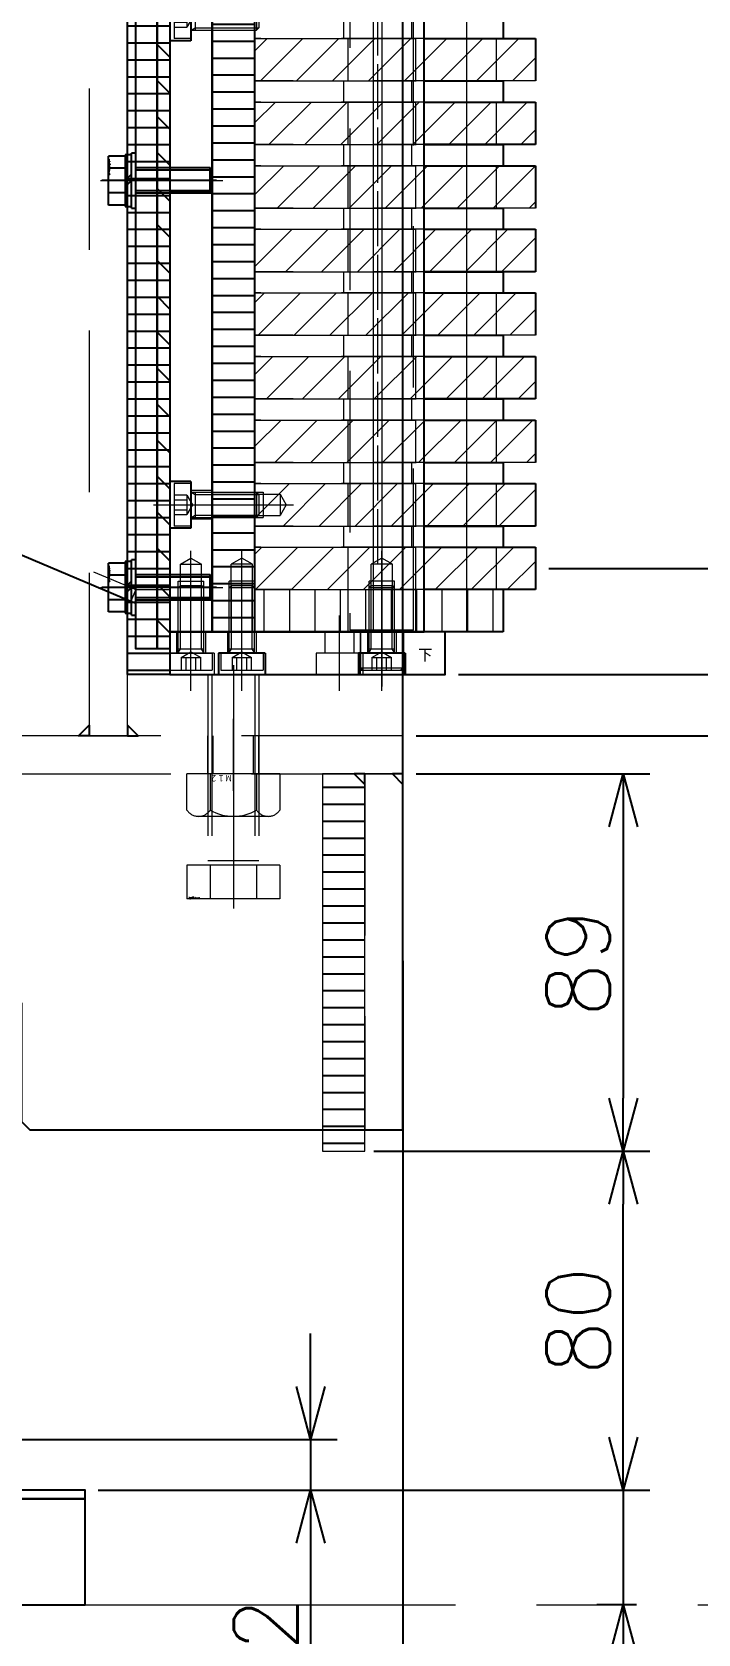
# Model space of a CAD drawing. Header units: millimetres. Extents: x -16130 to 36813, y -8099 to 27484.
# Drawn here: x 16861.9 to 17019, y 18699.3 to 19077.3 of the extents above; entities that cross this region are included whole.
import ezdxf

# ---------------------------------------------------------------- set-up
doc = ezdxf.new("R2010")
doc.units = ezdxf.units.MM
doc.header["$LTSCALE"] = 6
doc.header["$PDMODE"] = 99
doc.header["$PDSIZE"] = 1
for name, pattern in [('CENTER2', [28.575, 19.05, -3.175, 3.175, -3.175]), ('HIDDEN', [9.525, 6.35, -3.175]), ('PHANTOM2', [31.75, 15.875, -3.175, 3.175, -3.175, 3.175, -3.175])]:
    doc.linetypes.add(name, pattern=pattern)
for name, color, linetype, lineweight in [('04_HIDDEN', 2, 'HIDDEN', 13), ('05_CENTER', 4, 'CENTER2', 13), ('06_PHANTOM', 2, 'PHANTOM2', 13), ('08_DIM', 3, 'Continuous', 13)]:
    doc.layers.add(name, color=color, linetype=linetype, lineweight=lineweight)
doc.layers.add('10_DRAFT', color=8, linetype='Continuous', lineweight=0, plot=False)
doc.styles.add('KANJI0', font='txt.shx', dxfattribs={"width": 0.9, "height": 30, "bigfont": 'bigfont'})
doc.styles.add('KSS_TXT', font='txt.shx', dxfattribs={"bigfont": 'extfont2.shx'})
doc.styles.add('KSS_TXT_L', font='txt.shx', dxfattribs={"height": 3, "bigfont": 'extfont2.shx'})
doc.dimstyles.new('KSS_DIM', dxfattribs={"dimtxt": 3, "dimasz": 2.5, "dimexe": 1.25, "dimexo": 0.625, "dimtad": 1, "dimdsep": 46, "dimtxsty": 'KSS_TXT', "dimblk": 'OPEN30', "dimcen": 0, "dimazin": 2, "dimtfac": 0.75, "dimtmove": 0, "dimatfit": 3, "dimldrblk": 'OPEN30', "dimfxl": 1, "dimtolj": 1, "dimarcsym": 0})

# ---------------------------------------------------------------- blocks, each defined once
blk = doc.blocks.new('A$C60976C3F_1_1')
at = {"color": 0}
for p, q in [((-50.5, 5), (-50.5, 10)), ((-39.5, 5), (-39.5, 10)), ((-17.5, 5), (-17.5, 10)), ((-6.5, 5), (-6.5, 10)), ((-50.5, 5), (-39.5, 5)), ((-17.5, 5), (-6.5, 5))]:
    blk.add_line(p, q, dxfattribs=at)
blk.add_lwpolyline([(5, 10), (-60, 10), (-60, 0), (5, 0)], close=True, dxfattribs=at)
at = {"layer": '04_HIDDEN', "color": 9}
for p, q in [((-50.1, 0), (-50.1, 10)), ((-39.9, 0), (-39.9, 10))]:
    blk.add_line(p, q, dxfattribs=at)
at = {"layer": '04_HIDDEN'}
for p, q in [((-5.5, 5), (-5.5, 10)), ((-48.4, 0), (-48.4, 5)), ((-41.6, 0), (-41.6, 5)), ((-15.4, 0), (-15.4, 5)), ((-8.6, 0), (-8.6, 5)), ((-5.5, 5), (5, 5)), ((-3.4, 0), (-3.4, 5)), ((3.4, 0), (3.4, 5))]:
    blk.add_line(p, q, dxfattribs=at)
at = {"layer": '05_CENTER'}
for p, q in [((-45, 13.86), (-45, -3.86)), ((-12, 13.86), (-12, -3.86)), ((0, 13.86), (0, -3.86))]:
    blk.add_line(p, q, dxfattribs=at)
at = {"layer": '10_DRAFT'}
for p, q in [((-35, 13.86), (-35, -3.86)), ((-40.5, 5), (-40.5, 10)), ((-29.5, 5), (-29.5, 10)), ((-40.5, 5), (-29.5, 5)), ((-38.4, 0), (-38.4, 5)), ((-31.6, 0), (-31.6, 5))]:
    blk.add_line(p, q, dxfattribs=at)
at = {"layer": '10_DRAFT', "style": 'KSS_TXT'}
blk.add_text('下', height=3, rotation=180, dxfattribs=at).set_placement((-53.62, 7))
blk = doc.blocks.new('A$C5D937532_1_1')
at = {"color": 0}
blk.add_lwpolyline([(-43, -405), (7, -405), (7, 0), (-43, 0)], close=True, dxfattribs=at)
at = {"layer": '04_HIDDEN'}
for p, q in [((-43, -372), (-31, -372)), ((-43, -372.5), (-27, -372.5)), ((-31, -372), (-31, -378)), ((-27, -372.5), (-25.56, -375)), ((-27, -372.5), (-27, -377.5)), ((-43, -377.5), (-27, -377.5)), ((-25.56, -375), (-27, -377.5)), ((-43, -378), (-31, -378)), ((-36, -387.56), (-38.5, -389)), ((-38.5, -405), (-38.5, -389)), ((-33.5, -389), (-38.5, -389)), ((-33.5, -389), (-36, -387.56)), ((-33.5, -405), (-33.5, -389)), ((-3, -387.56), (-5.5, -389)), ((-5.5, -405), (-5.5, -389)), ((-0.5, -389), (-5.5, -389)), ((-0.5, -389), (-3, -387.56)), ((-0.5, -405), (-0.5, -389)), ((-33, -393), (-39, -393)), ((-39, -405), (-39, -393)), ((-33, -405), (-33, -393)), ((0, -393), (-6, -393)), ((-6, -405), (-6, -393)), ((0, -405), (0, -393))]:
    blk.add_line(p, q, dxfattribs=at)
at = {"layer": '05_CENTER'}
for p, q in [((-45.19, -375), (-23.82, -375)), ((-36, -407.19), (-36, -385.82)), ((-3, -407.19), (-3, -385.82))]:
    blk.add_line(p, q, dxfattribs=at)
blk = doc.blocks.new('A$C42137086_1_1')
at = {"color": 0}
for p, q in [((0, -254.5), (0, -265.5)), ((0, -265.5), (-5, -265.5)), ((0, -369.5), (-5, -369.5)), ((0, -369.5), (0, -380.5)), ((0, -380.5), (-5, -380.5))]:
    blk.add_line(p, q, dxfattribs=at)
blk.add_lwpolyline([(-5, -405), (5, -405), (5, 0), (-5, 0)], close=True, dxfattribs=at)
at = {"layer": '04_HIDDEN', "color": 9}
for p, q in [((-5, -295.5), (5, -295.5)), ((-5, -296), (5, -296)), ((-5, -301), (5, -301)), ((-5, -301.5), (5, -301.5)), ((-5, -391.5), (5, -391.5)), ((-5, -392), (5, -392)), ((-5, -397), (5, -397)), ((-5, -397.5), (5, -397.5))]:
    blk.add_line(p, q, dxfattribs=at)
at = {"layer": '04_HIDDEN'}
for p, q in [((5, -371.6), (0, -371.6)), ((5, -378.4), (0, -378.4)), ((-2.5, -389), (0, -387.56)), ((-2.5, -405), (-2.5, -389)), ((-2.5, -389), (2.5, -389)), ((0, -387.56), (2.5, -389)), ((2.5, -405), (2.5, -389)), ((-3, -393), (3, -393)), ((-3, -405), (-3, -393)), ((3, -405), (3, -393))]:
    blk.add_line(p, q, dxfattribs=at)
at = {"layer": '05_CENTER', "color": 9}
for p, q in [((-7.5, -298.5), (7.5, -298.5)), ((-7.5, -394.5), (7.5, -394.5))]:
    blk.add_line(p, q, dxfattribs=at)
at = {"layer": '05_CENTER'}
for p, q in [((-8.86, -375), (8.86, -375)), ((0, -407.19), (0, -385.82))]:
    blk.add_line(p, q, dxfattribs=at)
blk = doc.blocks.new('A$C63852907_1_1_1')
at = {"color": 0}
for p, q in [((-7.5, -404.5), (7.5, -404.5)), ((-5, -405), (-5, -413.5)), ((5, -413.5), (5, -405)), ((-4.5, -414), (-5, -413.5)), ((-5, -413.5), (5, -413.5)), ((-4.5, -414), (4.5, -414)), ((4.5, -414), (5, -413.5))]:
    blk.add_line(p, q, dxfattribs=at)
blk.add_lwpolyline([(-7, -405), (7, -405), (7.5, -404.5), (7.5, -0.5), (7, 0), (-7, 0), (-7.5, -0.5), (-7.5, -404.5)], close=True, dxfattribs=at)
at = {"layer": '05_CENTER'}
blk.add_line((0, 12.86), (0, -417.86), dxfattribs=at)
blk = doc.blocks.new('CBS6-16b_1_1_1')
at = {"color": 0}
for p, q in [((-4, 5), (-4, -5)), ((0, 5), (-4, 5)), ((0, 5), (0, -5)), ((0, 3), (15.46, 3)), ((0.06, 3), (1, 2.46)), ((1, 3), (1, -3)), ((1, 2.46), (16, 2.46)), ((15.46, 3), (15.46, -3)), ((15.46, 3), (16, 2.46)), ((16, 2.46), (16, -2.46)), ((0, -3), (15.46, -3)), ((0.06, -3), (1, -2.46)), ((1, -2.46), (16, -2.46)), ((15.46, -3), (16, -2.46)), ((0, -5), (-4, -5))]:
    blk.add_line(p, q, dxfattribs=at)
at = {"layer": '04_HIDDEN', "color": 0}
for p, q in [((-1, 2.31), (-4, 2.31)), ((-4, 1.15), (-1, 1.15)), ((-1, 2.31), (0.33, 0)), ((-1, 2.31), (-1, -2.31)), ((-4, -1.15), (-1, -1.15)), ((-4, -2.31), (-1, -2.31)), ((0.33, 0), (-1, -2.31))]:
    blk.add_line(p, q, dxfattribs=at)
at = {"layer": '05_CENTER', "color": 0}
blk.add_line((-4.82, 0), (16.83, 0), dxfattribs=at)
blk = doc.blocks.new('A$C0825307D_1_1')
for name, p in [('A$C42137086_1_1', (5, 202.5)), ('A$C5D937532_1_1', (53, 202.5))]:
    blk.add_blockref(name, p)
at = {"rotation": 180}
blk.add_blockref('A$C60976C3F_1_1', (5, -202.5), dxfattribs=at)
at = {"layer": '04_HIDDEN'}
blk.add_blockref('A$C63852907_1_1_1', (50, 202.5), dxfattribs=at)
at = {"layer": '04_HIDDEN', "color": 4}
for p in [(5, -57.5), (5, -172.5)]:
    blk.add_blockref('CBS6-16b_1_1_1', p, dxfattribs=at)
at = {"layer": '04_HIDDEN', "color": 4, "rotation": 90}
for p in [(5, -207.5), (17, -207.5), (50, -207.5)]:
    blk.add_blockref('CBS6-16b_1_1_1', p, dxfattribs=at)
blk = doc.blocks.new('A$C75237A7E_1_1')
h = blk.add_hatch()
h.set_pattern_fill('_USER', color=3, scale=6, angle=90, pattern_type=0)
h.set_pattern_definition([(90, (-9729.3424, -24487.993), (-6, 4e-16), [])])
h.paths.add_polyline_path([(29.63, 10), (21, 10), (21, 0), (29.63, 0)])
h.paths.add_polyline_path([(21, 10), (8, 10), (8, 0), (21, 0)])
h.paths.add_polyline_path([(8, 10), (0, 10), (0, 0), (8, 0)])
h.paths.add_polyline_path([(0, 10), (-1, 10), (-1, 0), (0, 0)])
h.paths.add_polyline_path([(-1, 10), (-8, 10), (-8, 0), (-1, 0)])
h.paths.add_polyline_path([(-8, 10), (-29, 10), (-29, 0), (-8, 0)])
at = {"color": 0}
blk.add_line((21, 10), (21, 0), dxfattribs=at)
blk.add_lwpolyline([(-29, 10), (29.63, 10), (29.63, 0), (-29, 0)], close=True, dxfattribs=at)
at = {"layer": '04_HIDDEN'}
for p, q in [((-7, 10), (-7, 0)), ((9, 10), (9, 0))]:
    blk.add_line(p, q, dxfattribs=at)
at = {"layer": '04_HIDDEN', "color": 9}
blk.add_line((-1, 10), (-1, 0), dxfattribs=at)
at = {"layer": '05_CENTER'}
blk.add_line((1, 15), (1, -5), dxfattribs=at)
blk = doc.blocks.new('A$C43D50A63_1_1')
h = blk.add_hatch()
h.set_pattern_fill('_USER', color=3, scale=6, angle=45, pattern_type=0)
h.set_pattern_definition([(45, (-8147.3205, -26429.961), (-4.2426407, 4.2426407), [])])
h.paths.add_polyline_path([(-8, 10), (-29, 10), (-29, 0), (-8, 0)])
h.paths.add_polyline_path([(-1, 10), (-8, 10), (-8, 0), (-1, 0)])
h.paths.add_polyline_path([(0, 10), (-1, 10), (-1, 0), (0, 0)])
h.paths.add_polyline_path([(8, 10), (0, 10), (0, 0), (8, 0)])
h.paths.add_polyline_path([(21, 10), (8, 10), (8, 0), (21, 0)])
h.paths.add_polyline_path([(29.23, 10), (21, 10), (21, 0), (29.23, 0)])
h.paths.add_polyline_path([(37.26, 10), (29.23, 10), (29.23, 0), (37.26, 0)])
at = {"color": 0}
blk.add_line((21, 10), (21, 0), dxfattribs=at)
blk.add_lwpolyline([(-29, 10), (37.26, 10), (37.26, 0), (-29, 0)], close=True, dxfattribs=at)
at = {"layer": '04_HIDDEN'}
for p, q in [((-7, 10), (-7, 0)), ((9, 10), (9, 0))]:
    blk.add_line(p, q, dxfattribs=at)
at = {"layer": '04_HIDDEN', "color": 9}
for p, q in [((-1, 10), (-1, 0)), ((28, 10), (28, 0))]:
    blk.add_line(p, q, dxfattribs=at)
at = {"layer": '05_CENTER'}
blk.add_line((1, 15.5), (1, -5.5), dxfattribs=at)
blk = doc.blocks.new('A$C4F4128C7_1_1')
at = {"color": 0}
blk.add_line((21, 5), (21, 0), dxfattribs=at)
blk.add_lwpolyline([(-29, 5), (29.63, 5), (29.63, 0), (-29, 0)], close=True, dxfattribs=at)
at = {"layer": '04_HIDDEN'}
for p, q in [((-8, 5), (-8, 0)), ((8, 5), (8, 0))]:
    blk.add_line(p, q, dxfattribs=at)
at = {"layer": '04_HIDDEN', "color": 9}
blk.add_line((-1, 5), (-1, 0), dxfattribs=at)
at = {"layer": '05_CENTER'}
blk.add_line((0, 9), (0, -4), dxfattribs=at)
blk = doc.blocks.new('A$C574158FF_1_1_1')
h = blk.add_hatch()
h.set_pattern_fill('_USER', color=3, scale=4, pattern_type=0)
h.set_pattern_definition([(0, (112.774, 139.052), (0, 4), [])])
h.paths.add_polyline_path([(10, 0), (0, 0), (0, -405), (10, -405)])
at = {"color": 3}
blk.add_lwpolyline([(10, 0), (0, 0), (0, -405), (10, -405)], close=True, dxfattribs=at)
blk = doc.blocks.new('A$C2D3A72E1_1_1')
for p, q in [((68.63, -57.5), (68.63, -62.5)), ((50, -62.5), (76.26, -62.5)), ((76.26, -62.5), (76.26, -72.5)), ((50, -72.5), (68.63, -72.5)), ((68.63, -72.5), (68.63, -77.5)), ((50, -77.5), (76.26, -77.5)), ((76.26, -77.5), (76.26, -87.5)), ((50, -87.5), (68.63, -87.5)), ((76.26, -87.5), (50, -87.5)), ((68.63, -87.5), (68.63, -92.5)), ((50, -92.5), (76.26, -92.5)), ((76.26, -92.5), (76.26, -102.5)), ((50, -102.5), (68.63, -102.5)), ((68.63, -102.5), (68.63, -107.5)), ((50, -107.5), (76.26, -107.5)), ((76.26, -107.5), (76.26, -117.5)), ((50, -117.5), (68.63, -117.5)), ((76.26, -117.5), (50, -117.5)), ((68.63, -117.5), (68.63, -122.5)), ((50, -122.5), (76.26, -122.5)), ((76.26, -122.5), (76.26, -132.5)), ((50, -132.5), (68.63, -132.5)), ((68.63, -132.5), (68.63, -137.5)), ((50, -137.5), (76.26, -137.5)), ((76.26, -137.5), (76.26, -147.5)), ((50, -147.5), (68.63, -147.5)), ((76.26, -147.5), (50, -147.5)), ((68.63, -147.5), (68.63, -152.5)), ((50, -152.5), (76.26, -152.5)), ((76.26, -152.5), (76.26, -162.5)), ((50, -162.5), (68.63, -162.5)), ((68.63, -162.5), (68.63, -167.5)), ((50, -167.5), (76.26, -167.5)), ((76.26, -167.5), (76.26, -177.5)), ((50, -177.5), (68.63, -177.5)), ((76.26, -177.5), (50, -177.5)), ((68.63, -177.5), (68.63, -182.5)), ((50, -182.5), (76.26, -182.5)), ((76.26, -182.5), (76.26, -192.5)), ((76.26, -192.5), (50, -192.5)), ((68.63, -192.5), (68.63, -202.5)), ((68.63, -202.5), (50, -202.5))]:
    blk.add_line(p, q)
at = {"xscale": -1}
blk.add_blockref('A$C574158FF_1_1_1', (10, 202.5), dxfattribs=at)
at = {"layer": '04_HIDDEN'}
for name, p in [('A$C43D50A63_1_1', (39, -57.5)), ('A$C4F4128C7_1_1', (39, -62.5)), ('A$C43D50A63_1_1', (39, -72.5)), ('A$C4F4128C7_1_1', (39, -77.5)), ('A$C43D50A63_1_1', (39, -87.5)), ('A$C4F4128C7_1_1', (39, -92.5)), ('A$C43D50A63_1_1', (39, -102.5)), ('A$C4F4128C7_1_1', (39, -107.5)), ('A$C43D50A63_1_1', (39, -117.5)), ('A$C4F4128C7_1_1', (39, -122.5)), ('A$C43D50A63_1_1', (39, -132.5)), ('A$C4F4128C7_1_1', (39, -137.5)), ('A$C43D50A63_1_1', (39, -147.5)), ('A$C4F4128C7_1_1', (39, -152.5)), ('A$C43D50A63_1_1', (39, -162.5)), ('A$C4F4128C7_1_1', (39, -167.5)), ('A$C43D50A63_1_1', (39, -177.5)), ('A$C4F4128C7_1_1', (39, -182.5)), ('A$C43D50A63_1_1', (39, -192.5)), ('A$C75237A7E_1_1', (39, -202.5))]:
    blk.add_blockref(name, p, dxfattribs=at)
blk = doc.blocks.new('A$C7E6C0F0D_1_1')
for name, p in [('A$C0825307D_1_1', (0, 0)), ('A$C2D3A72E1_1_1', (10, 0))]:
    blk.add_blockref(name, p)
blk = doc.blocks.new('A$C21800152_1_1')
blk.add_lwpolyline([(-45, -2292), (-45, -2320), (-47, -2322), (-135, -2322), (-135, 43), (-30, 43)])
at = {"color": 3}
for points in [[(-70, -2229), (-72.5, -2229), (-72.5, -2229), (-70, -2226.5)], [(-61, -2229), (-58.5, -2229), (-58.5, -2229), (-61, -2226.5)], [(-135, -2238), (-132.5, -2238), (-132.5, -2238), (-135, -2240.5)], [(-126, -2238), (-123.5, -2238), (-123.5, -2238), (-126, -2240.5)]]:
    blk.add_lwpolyline(points, close=True, dxfattribs=at)
at = {"layer": '04_HIDDEN'}
for p, q in [((-101, -2238), (-101, -2229)), ((-99.75, -2238), (-99.75, -2229)), ((-90.25, -2238), (-90.25, -2229)), ((-89, -2238), (-89, -2229))]:
    blk.add_line(p, q, dxfattribs=at)
for points in [[(-61, -2229), (-70, -2229), (-70, -76), (-61, -76)], [(15, -2238), (-135, -2238), (-135, -2229), (15, -2229)], [(-135, -2238), (-126, -2238), (-126, -2322), (-135, -2322)]]:
    blk.add_lwpolyline(points, close=True, dxfattribs=at)
at = {"layer": '05_CENTER'}
blk.add_line((-95, -2242.01), (-95, -2224.99), dxfattribs=at)
blk = doc.blocks.new('A$C495357C8_1_1')
h = blk.add_hatch()
h.set_pattern_fill('_USER', color=3, scale=4, pattern_type=0)
h.set_pattern_definition([(0, (-21691.6393, -19941.3557), (0, 4), [])])
h.paths.add_polyline_path([(-10, -425), (0, -425), (0, 0), (-10, 0)])
at = {"color": 3}
blk.add_lwpolyline([(0, 0), (-10, 0), (-10, -425), (0, -425)], close=True, dxfattribs=at)
blk = doc.blocks.new('A$C62F33C97_1_1')
at = {"xscale": -1}
for name, p in [('A$C21800152_1_1', (-80, 89.5)), ('A$C495357C8_1_1', (-10, -1700))]:
    blk.add_blockref(name, p, dxfattribs=at)
blk = doc.blocks.new('M12Nu_2_1')
at = {"color": 0}
for p, q in [((-10.95, 0), (-10.95, 8.53)), ((-8.21, 10), (8.21, 10)), ((-5.48, 0), (-5.48, 8.53)), ((5.48, 0), (5.48, 8.53)), ((10.95, 8.53), (10.95, 0)), ((-10.95, 0), (10.95, 0))]:
    blk.add_line(p, q, dxfattribs=at)
at = {"color": 0, "linetype": 'CENTER2'}
blk.add_line((0, 0), (0, 10), dxfattribs=at)
at = {"color": 0}
for centre, radius, start, end in [((-8.21, 6.71), 3.29, 33.626, 146.374), ((0, -0.95), 10.95, 60, 120), ((8.21, 6.71), 3.29, 33.626, 146.374)]:
    blk.add_arc(centre, radius, start, end, dxfattribs=at)
at = {"layer": '10_DRAFT', "style": 'KANJI0', "width": 0.82}
blk.add_text('Ｍ１２', height=1.5, dxfattribs=at).set_placement((0.31, 0.09))
blk = doc.blocks.new('_Open30')
at = {"color": 0, "linetype": 'ByBlock', "lineweight": -2}
for p, q in [((-1, 0.268), (0, 0)), ((0, 0), (-1, -0.268)), ((0, 0), (-1, 0))]:
    blk.add_line(p, q, dxfattribs=at)
blk = doc.blocks.new('*D2009')
at = {"layer": '08_DIM', "color": 0, "lineweight": -2, "transparency": 16777216}
for p, q in [((16942.51, 18813.22), (17007.6, 18813.22)), ((17001.35, 18745.72), (17001.35, 18800.72)), ((16877.51, 18733.22), (17007.6, 18733.22))]:
    blk.add_line(p, q, dxfattribs=at)
at = {"layer": 'Defpoints', "color": 0, "transparency": 16777216}
for p in [(16939.38, 18813.22), (17001.35, 18813.22), (16874.38, 18733.22)]:
    blk.add_point(p, dxfattribs=at)
at = {"layer": '08_DIM', "color": 0, "lineweight": -2, "transparency": 16777216, "xscale": 12.5, "yscale": 12.5, "zscale": 12.5}
for p, rotation in [((17001.35, 18813.22), 90), ((17001.35, 18733.22), 270)]:
    blk.add_blockref('_Open30', p, dxfattribs=dict(at, rotation=rotation))
at = {"layer": '08_DIM', "color": 0, "transparency": 16777216, "insert": (16990.72, 18773.22), "char_height": 15, "attachment_point": 5, "rotation": 90, "style": 'KSS_TXT'}
blk.add_mtext('\\A1;80', dxfattribs=at)
blk = doc.blocks.new('*D2010')
at = {"layer": '08_DIM', "color": 0, "lineweight": -2, "transparency": 16777216}
for p, q in [((16927.61, 18757.72), (16927.61, 18770.22)), ((16852.51, 18745.22), (16933.86, 18745.22)), ((16927.61, 18745.22), (16927.61, 18733.22)), ((16877.51, 18733.22), (16933.86, 18733.22)), ((16927.61, 18720.72), (16927.61, 18681.97))]:
    blk.add_line(p, q, dxfattribs=at)
at = {"layer": 'Defpoints', "color": 0, "transparency": 16777216}
for p in [(16849.38, 18745.22), (16874.38, 18733.22), (16927.61, 18733.22)]:
    blk.add_point(p, dxfattribs=at)
at = {"layer": '08_DIM', "color": 0, "lineweight": -2, "transparency": 16777216, "xscale": 12.5, "yscale": 12.5, "zscale": 12.5}
for p, rotation in [((16927.61, 18745.22), 270), ((16927.61, 18733.22), 90)]:
    blk.add_blockref('_Open30', p, dxfattribs=dict(at, rotation=rotation))
at = {"layer": '08_DIM', "color": 0, "transparency": 16777216, "insert": (16916.98, 18695.1), "char_height": 15, "attachment_point": 5, "rotation": 90, "style": 'KSS_TXT'}
blk.add_mtext('\\A1;12', dxfattribs=at)
blk = doc.blocks.new('*D2076')
at = {"layer": '08_DIM', "color": 0, "lineweight": -2, "transparency": 16777216}
for p, q in [((16949.38, 18858.1), (16949.38, 18509.11)), ((15934.38, 18615.8), (15934.38, 18509.11)), ((16936.88, 18515.36), (15946.88, 18515.36))]:
    blk.add_line(p, q, dxfattribs=at)
at = {"layer": 'Defpoints', "color": 0, "transparency": 16777216}
for p in [(16949.38, 18861.22), (15934.38, 18618.92), (15934.38, 18515.36)]:
    blk.add_point(p, dxfattribs=at)
at = {"layer": '08_DIM', "color": 0, "lineweight": -2, "transparency": 16777216, "xscale": 12.5, "yscale": 12.5, "zscale": 12.5, "rotation": 180}
blk.add_blockref('_Open30', (15934.38, 18515.36), dxfattribs=at)
at = {"layer": '08_DIM', "color": 0, "lineweight": -2, "transparency": 16777216, "xscale": 12.5, "yscale": 12.5, "zscale": 12.5}
blk.add_blockref('_Open30', (16949.38, 18515.36), dxfattribs=at)
at = {"layer": '08_DIM', "color": 0, "transparency": 16777216, "insert": (16441.88, 18526), "char_height": 15, "attachment_point": 5, "style": 'KSS_TXT'}
blk.add_mtext('\\A1;1015', dxfattribs=at)
blk = doc.blocks.new('*D2238')
at = {"layer": '08_DIM', "color": 0, "lineweight": -2, "transparency": 16777216}
for p, q in [((17001.35, 18745.72), (17001.35, 18758.22)), ((16877.51, 18733.22), (17007.6, 18733.22)), ((17001.35, 18733.22), (17001.35, 18706.22)), ((17004.47, 18706.22), (16995.1, 18706.22)), ((17001.35, 18693.72), (17001.35, 18649.97))]:
    blk.add_line(p, q, dxfattribs=at)
at = {"layer": 'Defpoints', "color": 0, "transparency": 16777216}
for p in [(16874.38, 18733.22), (17001.35, 18706.22), (17007.6, 18706.22)]:
    blk.add_point(p, dxfattribs=at)
at = {"layer": '08_DIM', "color": 0, "lineweight": -2, "transparency": 16777216, "xscale": 12.5, "yscale": 12.5, "zscale": 12.5}
for p, rotation in [((17001.35, 18733.22), 270), ((17001.35, 18706.22), 90)]:
    blk.add_blockref('_Open30', p, dxfattribs=dict(at, rotation=rotation))
at = {"layer": '08_DIM', "color": 0, "transparency": 16777216, "insert": (16990.72, 18665.6), "char_height": 15, "attachment_point": 5, "rotation": 90, "style": 'KSS_TXT'}
blk.add_mtext('\\A1;27', dxfattribs=at)
blk = doc.blocks.new('A$C59FC4813_1_1_1')
at = {"color": 0}
blk.add_lwpolyline([(150, -30), (1610, -30), (1610, -5), (150, -5)], close=True, dxfattribs=at)
blk = doc.blocks.new('A$C671645B8_1_1')
at = {"color": 0}
blk.add_lwpolyline([(135, 0), (1595, 0), (1595, 2), (135, 2)], close=True, dxfattribs=at)
blk = doc.blocks.new('*D2816')
at = {"layer": '08_DIM', "color": 0, "lineweight": -2, "transparency": 16777216}
for p, q in [((17200.22, 18938.22), (17200.22, 18950.72)), ((16962.51, 18925.72), (17206.47, 18925.72)), ((17200.22, 18925.72), (17200.22, 18911.22)), ((16952.51, 18911.22), (17206.47, 18911.22)), ((17200.22, 18898.72), (17200.22, 18839.97))]:
    blk.add_line(p, q, dxfattribs=at)
at = {"layer": 'Defpoints', "color": 0, "transparency": 16777216}
for p in [(16959.38, 18925.72), (16949.38, 18911.22), (17200.22, 18911.22)]:
    blk.add_point(p, dxfattribs=at)
at = {"layer": '08_DIM', "color": 0, "lineweight": -2, "transparency": 16777216, "xscale": 12.5, "yscale": 12.5, "zscale": 12.5}
for p, rotation in [((17200.22, 18925.72), 270), ((17200.22, 18911.22), 90)]:
    blk.add_blockref('_Open30', p, dxfattribs=dict(at, rotation=rotation))
at = {"layer": '08_DIM', "color": 0, "transparency": 16777216, "insert": (17189.58, 18863.1), "char_height": 15, "attachment_point": 5, "rotation": 90, "style": 'KSS_TXT'}
blk.add_mtext('\\A1;14.5', dxfattribs=at)
blk = doc.blocks.new('*D2826')
at = {"layer": '08_DIM', "color": 0, "lineweight": -2, "transparency": 16777216}
for p, q in [((16952.51, 18902.22), (17007.6, 18902.22)), ((17001.35, 18889.72), (17001.35, 18825.72)), ((16943.51, 18813.22), (17007.6, 18813.22))]:
    blk.add_line(p, q, dxfattribs=at)
at = {"layer": 'Defpoints', "color": 0, "transparency": 16777216}
for p in [(16949.38, 18902.22), (16940.38, 18813.22), (17001.35, 18813.22)]:
    blk.add_point(p, dxfattribs=at)
at = {"layer": '08_DIM', "color": 0, "lineweight": -2, "transparency": 16777216, "xscale": 12.5, "yscale": 12.5, "zscale": 12.5}
for p, rotation in [((17001.35, 18902.22), 90), ((17001.35, 18813.22), 270)]:
    blk.add_blockref('_Open30', p, dxfattribs=dict(at, rotation=rotation))
at = {"layer": '08_DIM', "color": 0, "transparency": 16777216, "insert": (16990.72, 18857.72), "char_height": 15, "attachment_point": 5, "rotation": 90, "style": 'KSS_TXT'}
blk.add_mtext('\\A1;89', dxfattribs=at)
blk = doc.blocks.new('A$C6843F423')
at = {"color": 0}
for p, q in [((-10.97, 8), (10.97, 8)), ((-10.97, 0), (-10.97, 8)), ((-5.48, 0), (-5.48, 8)), ((5.48, 0), (5.48, 8)), ((10.97, 0), (10.97, 8)), ((-10.97, 0), (10.97, 0))]:
    blk.add_line(p, q, dxfattribs=at)
at = {"color": 0, "linetype": 'CENTER2'}
blk.add_line((0, -47.16), (0, 10.24), dxfattribs=at)
at = {"color": 0, "linetype": 'HIDDEN'}
for p, q in [((-6, -45), (-6, 0)), ((6, -45), (6, 0)), ((-6, -1), (6, -1)), ((-5.05, -45), (-5.05, -1)), ((5.05, -45), (5.05, -1)), ((-6, -45), (6, -45))]:
    blk.add_line(p, q, dxfattribs=at)
at = {"layer": '10_DRAFT', "style": 'KSS_TXT_L'}
for s, p in [('BT-M12x45L', (7.94, 7.66)), ('全ねじ', (8.78, 7.25))]:
    blk.add_text(s, height=0.3, dxfattribs=at).set_placement(p)
blk = doc.blocks.new('*D3091')
at = {"layer": '08_DIM', "color": 0, "lineweight": -2, "transparency": 16777216}
for p, q in [((16867.51, 21298.22), (17273.28, 21298.22)), ((17267.03, 21285.72), (17267.03, 18718.72)), ((17234.56, 18706.22), (17273.28, 18706.22))]:
    blk.add_line(p, q, dxfattribs=at)
at = {"layer": 'Defpoints', "color": 0, "transparency": 16777216}
for p in [(16864.38, 21298.22), (17231.43, 18706.22), (17267.03, 18706.22)]:
    blk.add_point(p, dxfattribs=at)
at = {"layer": '08_DIM', "color": 0, "lineweight": -2, "transparency": 16777216, "xscale": 12.5, "yscale": 12.5, "zscale": 12.5}
for p, rotation in [((17267.03, 21298.22), 90), ((17267.03, 18706.22), 270)]:
    blk.add_blockref('_Open30', p, dxfattribs=dict(at, rotation=rotation))
at = {"layer": '08_DIM', "color": 0, "transparency": 16777216, "insert": (17256.39, 20002.22), "char_height": 15, "attachment_point": 5, "rotation": 90, "style": 'KSS_TXT'}
blk.add_mtext('\\A1;2592', dxfattribs=at)
blk = doc.blocks.new('*D3101')
at = {"layer": '08_DIM', "color": 0, "lineweight": -2, "transparency": 16777216}
for p, q in [((16962.51, 21050.72), (17206.47, 21050.72)), ((17200.22, 21038.22), (17200.22, 18938.22)), ((16962.51, 18925.72), (17206.47, 18925.72))]:
    blk.add_line(p, q, dxfattribs=at)
at = {"layer": 'Defpoints', "color": 0, "transparency": 16777216}
for p in [(16959.38, 21050.72), (16959.38, 18925.72), (17200.22, 18925.72)]:
    blk.add_point(p, dxfattribs=at)
at = {"layer": '08_DIM', "color": 0, "lineweight": -2, "transparency": 16777216, "xscale": 12.5, "yscale": 12.5, "zscale": 12.5}
for p, rotation in [((17200.22, 21050.72), 90), ((17200.22, 18925.72), 270)]:
    blk.add_blockref('_Open30', p, dxfattribs=dict(at, rotation=rotation))
at = {"layer": '08_DIM', "color": 0, "transparency": 16777216, "insert": (17189.58, 19988.22), "char_height": 15, "attachment_point": 5, "rotation": 90, "style": 'KSS_TXT'}
blk.add_mtext('\\A1;2125', dxfattribs=at)
blk = doc.blocks.new('*D3102')
at = {"layer": '08_DIM', "color": 0, "lineweight": -2, "transparency": 16777216}
for p, q in [((16983.77, 18950.72), (17155.8, 18950.72)), ((17149.55, 18938.22), (17149.55, 18718.72)), ((17146.43, 18706.22), (17155.8, 18706.22))]:
    blk.add_line(p, q, dxfattribs=at)
at = {"layer": 'Defpoints', "color": 0, "transparency": 16777216}
for p in [(16980.64, 18950.72), (17143.3, 18706.22), (17149.55, 18706.22)]:
    blk.add_point(p, dxfattribs=at)
at = {"layer": '08_DIM', "color": 0, "lineweight": -2, "transparency": 16777216, "xscale": 12.5, "yscale": 12.5, "zscale": 12.5}
for p, rotation in [((17149.55, 18950.72), 90), ((17149.55, 18706.22), 270)]:
    blk.add_blockref('_Open30', p, dxfattribs=dict(at, rotation=rotation))
at = {"layer": '08_DIM', "color": 0, "transparency": 16777216, "insert": (17138.92, 18828.47), "char_height": 15, "attachment_point": 5, "rotation": 90, "style": 'KSS_TXT'}
blk.add_mtext('\\A1;244.5', dxfattribs=at)
blk = doc.blocks.new('A$C3DDA7359_1_1')
at = {"color": 0, "linetype": 'CENTER2'}
blk.add_line((0, -19), (0, 8), dxfattribs=at)
at = {"color": 0}
for p, q in [((-5.77, 2.5), (-5.77, 6.5)), ((-5.77, 6.5), (5.77, 6.5)), ((-2.89, 2.5), (-2.89, 6.5)), ((2.89, 2.5), (2.89, 6.5)), ((5.77, 2.5), (5.77, 6.5)), ((-6.5, 1), (6.5, 1)), ((-6.5, 1), (-6.5, 0)), ((-6.1, 2.5), (-6.1, 1)), ((6.1, 2.5), (-6.1, 2.5)), ((0, 1), (-1.5, 2.5)), ((0, 2.5), (1.5, 1)), ((6.1, 1), (6.1, 2.5)), ((6.5, 0), (6.5, 1)), ((-6.5, 0), (6.5, 0))]:
    blk.add_line(p, q, dxfattribs=at)
at = {"color": 0, "linetype": 'HIDDEN'}
for p, q in [((-3, -17.5), (-3, 0)), ((-2.46, -17.5), (-2.46, 0)), ((2.46, -17.5), (2.46, 0)), ((3, -17.5), (3, 0)), ((-3, -17.5), (3, -17.5))]:
    blk.add_line(p, q, dxfattribs=at)
at = {"layer": '10_DRAFT', "style": 'KSS_TXT_L'}
blk.add_text('BT-M6x20L,SW,PW', height=0.3, dxfattribs=at).set_placement((1.37, 6.16))
blk = doc.blocks.new('A$C684FA84F')
at = {"color": 0}
blk.add_line((-490, 9), (-6.17, -195.26), dxfattribs=at)
blk.add_lwpolyline([(0, -206.5), (-5, -206.5), (-5, 206.5), (0, 206.5)], close=True, dxfattribs=at)
at = {"color": 3}
blk.add_arc((-4.09, -190.71), 5, 245.4636, 259.517, dxfattribs=at)
at = {"layer": '04_HIDDEN'}
for p, q in [((-488.83, 11.76), (-5, -192.5)), ((-5, -192.5), (-6.17, -195.26)), ((-5, -192.5), (0, -192.5))]:
    blk.add_line(p, q, dxfattribs=at)
at = {"layer": '05_CENTER'}
for p, q in [((-13.38, -96), (8.47, -96)), ((-13.38, -192), (8.47, -192))]:
    blk.add_line(p, q, dxfattribs=at)
blk = doc.blocks.new('A$C024E6B9C_1_1')
h = blk.add_hatch()
h.set_pattern_fill('_USER', color=3, scale=6, angle=135, pattern_type=0)
h.set_pattern_definition([(135, (-9703.3895, -25683.6584), (-4.2426407, -4.2426407), [])])
h.paths.add_polyline_path([(3, 206.5), (0, 206.5), (0, 192.5), (3, 192.5)])
h.paths.add_polyline_path([(3, 192.5), (0, 192.5), (0, 192), (3, 192)])
h.paths.add_polyline_path([(0, -206.5), (3, -206.5), (3, 192), (0, 192)])
at = {"color": 0}
blk.add_lwpolyline([(3, -206.5), (0, -206.5), (0, 206.5), (3, 206.5)], close=True, dxfattribs=at)
at = {"layer": '04_HIDDEN', "color": 0}
blk.add_line((0, -192.5), (3, -192.5), dxfattribs=at)
at = {"layer": '05_CENTER'}
for p, q in [((-6.12, -96), (9.06, -96)), ((-6.12, -192), (9.06, -192))]:
    blk.add_line(p, q, dxfattribs=at)
blk = doc.blocks.new('A$C684FA933')
blk.add_blockref('A$C684FA84F', (887, -43))
at = {"color": 3}
blk.add_blockref('A$C024E6B9C_1_1', (887, -43), dxfattribs=at)
at = {"rotation": 90}
for p in [(882, -139), (882, -235)]:
    blk.add_blockref('A$C3DDA7359_1_1', p, dxfattribs=at)

msp = doc.modelspace()

# ---------------------------------------------------------------- hatches: boundary and pattern name
h = msp.add_hatch()
h.set_pattern_fill('_USER', color=3, scale=4, pattern_type=0)
h.set_pattern_definition([(0, (-11798.5972, -2440.901), (0, 4), [])])
h.paths.add_polyline_path([(16940.38329, 18901.22052), (16930.38329, 18901.22052), (16930.38329, 18858.22052), (16940.38329, 18858.22052)])
h.paths.add_polyline_path([(16940.38329, 18858.22052), (16930.38329, 18858.22052), (16930.38329, 18813.22052), (16940.38329, 18813.22052)])

# ---------------------------------------------------------------- linework, layer by layer
at = {"layer": '06_PHANTOM'}
msp.add_line((13056.56285, 18706.22064), (17231.43155, 18706.22064), dxfattribs=at)
msp.add_lwpolyline([(16940.38329, 18902.22052), (16930.38329, 18902.22052), (16930.38329, 18813.22052), (16940.38329, 18813.22052)], close=True, dxfattribs=at)

# ---------------------------------------------------------------- block references
for name, p in [('A$C62F33C97_1_1', (16894.38329, 21050.72052)), ('A$C7E6C0F0D_1_1', (16894.38328, 19138.22052)), ('A$C684FA933', (16004.38329, 19181.22052)), ('A$C671645B8_1_1', (15279.38329, 18731.22052)), ('A$C59FC4813_1_1_1', (15264.38326, 18736.22052))]:
    msp.add_blockref(name, p)
at = {"layer": '04_HIDDEN', "rotation": 180}
for name, p in [('A$C6843F423', (16909.38327, 18880.72048)), ('M12Nu_2_1', (16909.38328, 18902.22052))]:
    msp.add_blockref(name, p, dxfattribs=at)

# ---------------------------------------------------------------- dimensions: what is measured, and where the dimension line sits
at = {"layer": '08_DIM', "color": 1}
for base, p1, p2, picture, middle in [((17267.02837, 18706.22064), (16864.38467, 21298.22052), (17231.43155, 18706.22064), '*D3091', (17256.39295, 20002.22058)), ((17200.21933, 18911.22052), (16959.38328, 18925.72052), (16949.38329, 18911.22052), '*D2816', (17189.58392, 18863.09552)), ((17149.55279, 18706.22064), (16980.64077, 18950.72052), (17143.30279, 18706.22064), '*D3102', (17138.91738, 18828.47058)), ((17001.34529, 18813.22052), (16949.38329, 18902.22052), (16940.38329, 18813.22052), '*D2826', (16990.72029, 18857.72052)), ((16927.60628, 18733.22052), (16849.38329, 18745.22052), (16874.38327, 18733.22052), '*D2010', (16916.98128, 18695.09552))]:
    dim = msp.add_linear_dim(base=base, p1=p1, p2=p2, angle=90, dimstyle='KSS_DIM', override={"dimscale": 5}, dxfattribs=at)
    dim.commit()
    dim.dimension.update_dxf_attribs({"geometry": picture, "text_midpoint": middle})
at = {"layer": '08_DIM'}
for base, p1, p2, angle, picture, middle in [((17200.21933, 18925.72052), (16959.38329, 21050.72052), (16959.38328, 18925.72052), 270, '*D3101', (17189.58392, 19988.22052)), ((17001.34529, 18813.22052), (16874.38327, 18733.22052), (16939.38328, 18813.22052), 90, '*D2009', (16990.72029, 18773.22052)), ((17001.34529, 18706.22052), (16874.38327, 18733.22052), (17007.59529, 18706.22052), 90, '*D2238', (16990.72029, 18665.59552))]:
    dim = msp.add_linear_dim(base=base, p1=p1, p2=p2, angle=angle, dimstyle='KSS_DIM', override={"dimscale": 5}, dxfattribs=at)
    dim.commit()
    dim.dimension.update_dxf_attribs({"geometry": picture, "text_midpoint": middle})
dim = msp.add_linear_dim(base=(15934.38329, 18515.3649), p1=(16949.38329, 18861.22052), p2=(15934.38329, 18618.92397), dimstyle='KSS_DIM', override={"dimscale": 5}, dxfattribs=at)
dim.commit()
dim.dimension.update_dxf_attribs({"geometry": '*D2076', "text_midpoint": (16441.88329, 18526.00032)})

doc.saveas('drawing.dxf')
